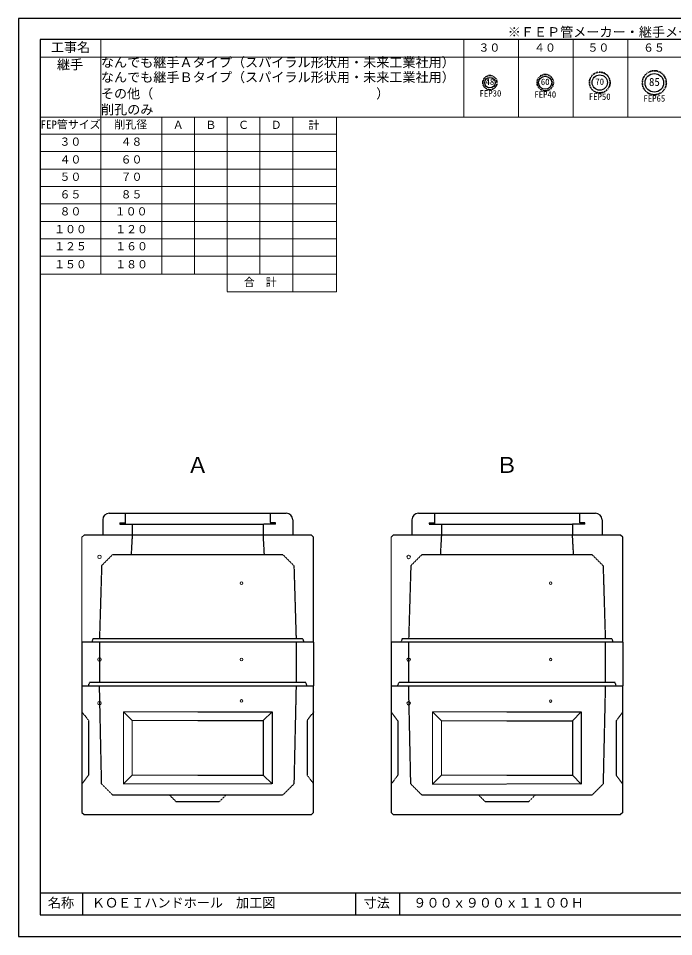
# Model space of a CAD drawing. Units: millimetres, scale not verified. Extents: x -297 to 298, y -210 to 210.
# Drawn here: x -297 to 2.9, y -210 to 210.5 of the extents above; entities that cross this region are included whole.
import ezdxf
from ezdxf.enums import TextEntityAlignment as Align

# ---------------------------------------------------------------- set-up
doc = ezdxf.new("R2010")
doc.units = ezdxf.units.MM
doc.linetypes.add('USER1', pattern=[12.95, 6.35, -3.175, 0.25, -3.175])
doc.linetypes.add('USER2', pattern=[4.7625, 3.175, -1.5875])
doc.layers.add('0-0', color=7, linetype='Continuous')
for name, color, linetype, lineweight in [('0-1_0', 9, 'Continuous', 25), ('0-2_dims', 7, 'Continuous', 18), ('0-3_pen1実線', 4, 'Continuous', 13), ('0-4_pen2実線', 3, 'Continuous', 13), ('0-5_pen3実線', 7, 'Continuous', 25), ('0-6_pen4実線', 7, 'Continuous', 25), ('0-7_pen2破線', 3, 'USER2', 25), ('0-8_鉄筋', 7, 'Continuous', 25), ('0-9_draw', 7, 'Continuous', 13)]:
    doc.layers.add(name, color=color, linetype=linetype, lineweight=lineweight)
doc.styles.add('ＭＳ ゴシック', font='')
doc.styles.get('ＭＳ ゴシック').set_extended_font_data('MS Gothic')

# ---------------------------------------------------------------- blocks, each defined once
blk = doc.blocks.new('部分図 1')
at = {"layer": '0-1_0'}
blk.add_lwpolyline([(0, 0), (11898, 0), (11898, 8410), (0, 8410)], close=True, dxfattribs=at)
at = {"layer": '0-2_dims'}
for p, q in [((755, 6066.2), (755, 8214.9)), ((4076.1, 7506.2), (4076.1, 8214.9)), ((4076.1, 7506.2), (4076.1, 8214.9)), ((4578.1, 7506.2), (4578.1, 8214.9)), ((5077.1, 7506.2), (5077.1, 8214.9)), ((5577.1, 7506.2), (5577.1, 8214.9)), ((200, 8055.2), (4076.1, 8055.2)), ((4076.1, 8055), (8075.1, 8055)), ((200, 7506.2), (4076.1, 7506.2)), ((1313, 6066.2), (1313, 7506.6)), ((1313, 6066.2), (1313, 7506.2)), ((1613, 6066.2), (1613, 7506.2)), ((1912, 5907.4), (1912, 7506.2)), ((2211, 6066.2), (2211, 7506.2)), ((2511, 5905.4), (2511, 7506.2)), ((8075.1, 7506.2), (4076.1, 7506.2)), ((200, 7348.4), (2913, 7348.4)), ((199.94, 7189.4), (2912.94, 7189.4)), ((199.94, 7027.6), (2912.94, 7027.6)), ((199.94, 6869.8), (2912.94, 6869.8)), ((199.94, 6710.8), (2912.94, 6710.8)), ((199.94, 6549.8), (2912.94, 6549.8)), ((199.94, 6389.8), (2912.94, 6389.8)), ((199.94, 6231), (2912.94, 6231)), ((2913, 6066.2), (2913, 5905.5)), ((1912, 5905.5), (2913, 5905.5))]:
    blk.add_line(p, q, dxfattribs=at)
blk.add_lwpolyline([(200, 6066.2), (2913, 6066.2), (2913, 7506.2), (200, 7506.2)], close=True, dxfattribs=at)
at = {"layer": '0-3_pen1実線'}
for p, q in [((2242, 3771.94), (2247.96, 3777.9)), ((5072, 3771.04), (5077.96, 3777))]:
    blk.add_line(p, q, dxfattribs=at)
at = {"layer": '0-4_pen2実線'}
for p, q in [((2354, 3789.9), (2354, 3777.9)), ((5184, 3789), (5184, 3777))]:
    blk.add_line(p, q, dxfattribs=at)
for centre, radius in [((742, 3478), 16), ((3572, 3477.1), 16), ((2042, 3238), 12), ((4872, 3237.1), 12), ((742, 2538), 16), ((2042, 2538), 12), ((3572, 2537.1), 16), ((4872, 2537.1), 12), ((742, 2138.3), 16), ((2042, 2158.3), 12), ((3572, 2137.4), 16), ((4872, 2157.4), 12)]:
    blk.add_circle(centre, radius, dxfattribs=at)
at = {"layer": '0-5_pen3実線'}
for p, q in [((832, 3877.9), (2452, 3877.9)), ((3662, 3877), (5282, 3877)), ((772, 3817.9), (772, 3677.9)), ((2512, 3817.9), (2512, 3677.9)), ((3602, 3817), (3602, 3677)), ((5342, 3817), (5342, 3677)), ((2682, 3678), (602, 3678)), ((2702, 3658), (2682, 3678)), ((2702, 2698), (2702, 3658)), ((5512, 3677.1), (3432, 3677.1)), ((5532, 3657.1), (5512, 3677.1)), ((5532, 2697.1), (5532, 3657.1)), ((582, 2698), (582, 2298)), ((2702, 2698), (582, 2698)), ((2702, 2698), (2702, 2298)), ((5532, 2697.1), (3412, 2697.1)), ((3412, 2697.1), (3412, 2297.1)), ((5532, 2697.1), (5532, 2297.1)), ((582, 2298), (2702, 2298)), ((2702, 1138.3), (2702, 2298.3)), ((3412, 2297.1), (5532, 2297.1)), ((5532, 1137.4), (5532, 2297.4)), ((2322, 2058.3), (2242, 1978.3)), ((5152, 2057.4), (5072, 1977.4)), ((1642, 1478.3), (2242, 1478.3)), ((2242, 1478.3), (2322, 1398.3)), ((4472, 1477.4), (5072, 1477.4)), ((5072, 1477.4), (5152, 1397.4)), ((962, 1398.3), (2317.45, 1402.85)), ((3792, 1397.4), (5147.45, 1401.95)), ((602, 1118.3), (2682, 1118.3)), ((2702, 1138.3), (2682, 1118.3)), ((3432, 1117.4), (5512, 1117.4)), ((5532, 1137.4), (5512, 1117.4)), ((586, 400), (586, 200)), ((3488, 400), (3488, 200))]:
    blk.add_line(p, q, dxfattribs=at)
for points in [[(582, 2298.3), (582, 1138.3), (602, 1118.3)], [(3412, 2297.4), (3412, 1137.4), (3432, 1117.4)], [(1642, 2058.3), (2322, 2058.3), (2322, 1398.3)], [(4472, 2057.4), (5152, 2057.4), (5152, 1397.4)], [(1642, 1978.3), (2242, 1978.3), (2242, 1478.3)], [(4472, 1977.4), (5072, 1977.4), (5072, 1477.4)]]:
    blk.add_lwpolyline(points, dxfattribs=at)
for centre, start, end in [((832, 3817.9), 90, 180), ((2452, 3817.9), 0, 90), ((3662, 3817), 90, 180), ((5282, 3817), 0, 90)]:
    blk.add_arc(centre, 60, start, end, dxfattribs=at)
at = {"layer": '0-6_pen4実線'}
for p, q in [((200, 400), (11709, 400)), ((3085.3, 400), (3085.3, 200))]:
    blk.add_line(p, q, dxfattribs=at)
blk.add_lwpolyline([(200, 200), (11709, 200), (11709, 8215), (200, 8215)], close=True, dxfattribs=at)
at = {"layer": '0-7_pen2破線'}
for p, q in [((978, 3877.9), (978, 3777.9)), ((2306, 3877.9), (2306, 3789.9)), ((3808, 3877), (3808, 3777)), ((5136, 3877), (5136, 3789)), ((930, 3789.9), (978, 3789.9)), ((930, 3789.9), (930, 3777.9)), ((2354, 3789.9), (2306, 3789.9)), ((3760, 3789), (3808, 3789)), ((3760, 3789), (3760, 3777)), ((5184, 3789), (5136, 3789)), ((930, 3777.9), (2242, 3777.9)), ((1042, 3777.9), (1042, 3677.9)), ((2354, 3777.9), (2242, 3777.9)), ((2242, 3777.9), (2242, 3677.9)), ((3760, 3777), (5072, 3777)), ((3872, 3777), (3872, 3677)), ((5184, 3777), (5072, 3777)), ((5072, 3777), (5072, 3677)), ((1042, 3678), (1032, 3498)), ((2252, 3498), (2242, 3678)), ((3872, 3677.1), (3862, 3497.1)), ((5082, 3497.1), (5072, 3677.1)), ((762, 3398), (862, 3498)), ((1642, 3498), (862, 3498)), ((2422, 3498), (1642, 3498)), ((2422, 3498), (2522, 3398)), ((3592, 3397.1), (3692, 3497.1)), ((4472, 3497.1), (3692, 3497.1)), ((5252, 3497.1), (4472, 3497.1)), ((5252, 3497.1), (5352, 3397.1)), ((762, 3398), (742, 2728)), ((2522, 3398), (2542, 2728)), ((3592, 3397.1), (3572, 2727.1)), ((5352, 3397.1), (5372, 2727.1)), ((682, 2728), (672, 2698)), ((1642, 2728), (682, 2728)), ((742, 2698), (742, 2328)), ((2602, 2728), (1642, 2728)), ((2542, 2698), (2542, 2328)), ((2602, 2728), (2612, 2698)), ((3512, 2727.1), (3502, 2697.1)), ((4472, 2727.1), (3512, 2727.1)), ((3572, 2697.1), (3572, 2327.1)), ((5432, 2727.1), (4472, 2727.1)), ((5372, 2697.1), (5372, 2327.1)), ((5432, 2727.1), (5442, 2697.1)), ((642, 2298), (652, 2328)), ((1642, 2328), (652, 2328)), ((2632, 2328), (1642, 2328)), ((2642, 2298), (2632, 2328)), ((3472, 2297.1), (3482, 2327.1)), ((4472, 2327.1), (3482, 2327.1)), ((5462, 2327.1), (4472, 2327.1)), ((5472, 2297.1), (5462, 2327.1)), ((582, 2058.3), (642, 1978.3)), ((2702, 2058.3), (2642, 1978.3)), ((3412, 2057.4), (3472, 1977.4)), ((5532, 2057.4), (5472, 1977.4)), ((642, 1978.3), (642, 1478.3)), ((2642, 1978.3), (2642, 1478.3)), ((3472, 1977.4), (3472, 1477.4)), ((5472, 1977.4), (5472, 1477.4)), ((642, 1478.3), (582, 1398.3)), ((2642, 1478.3), (2702, 1398.3)), ((3472, 1477.4), (3412, 1397.4)), ((5472, 1477.4), (5532, 1397.4)), ((862, 1298.3), (2422, 1298.3)), ((1442, 1238.3), (1382, 1298.3)), ((3692, 1297.4), (5252, 1297.4)), ((4272, 1237.4), (4212, 1297.4))]:
    blk.add_line(p, q, dxfattribs=at)
for points in [[(862, 1298.3), (762, 1398.3), (742.65, 2298.3)], [(2542, 2298.3), (2522, 1398.3), (2422, 1298.3)], [(3692, 1297.4), (3592, 1397.4), (3572.65, 2297.4)], [(5372, 2297.4), (5352, 1397.4), (5252, 1297.4)], [(1442, 1238.3), (1842, 1238.3), (1902, 1298.3)], [(4272, 1237.4), (4672, 1237.4), (4732, 1297.4)]]:
    blk.add_lwpolyline(points, dxfattribs=at)
at = {"layer": '0-8_鉄筋', "color": 1, "linetype": 'USER1', "lineweight": 35}
for centre, radius in [((5321.2, 7822.4), 95), ((5821, 7820.3), 110), ((4316.2, 7821.4), 65), ((4822.2, 7821.3), 75)]:
    blk.add_circle(centre, radius, dxfattribs=at)
at = {"layer": '0-8_鉄筋', "color": 1}
for centre, radius in [((4316.2, 7821.4), 48), ((4822.2, 7820.4), 60), ((5321.2, 7822.4), 70), ((5821.2, 7819.4), 85)]:
    blk.add_circle(centre, radius, dxfattribs=at)
at = {"layer": '0-9_draw'}
for p, q in [((582, 3658), (602, 3678)), ((582, 3658), (582, 2698)), ((3412, 3657.1), (3432, 3677.1)), ((3412, 3657.1), (3412, 2697.1)), ((962, 2058.3), (962, 1398.3)), ((962, 2058.3), (1042, 1978.3)), ((962, 2058.3), (1642, 2058.3)), ((3792, 2057.4), (3792, 1397.4)), ((3792, 2057.4), (3872, 1977.4)), ((3792, 2057.4), (4472, 2057.4)), ((1042, 1978.3), (1042, 1478.3)), ((1042, 1978.3), (1642, 1978.3)), ((3872, 1977.4), (3872, 1477.4)), ((3872, 1977.4), (4472, 1977.4)), ((1042, 1478.3), (962, 1398.3)), ((1042, 1478.3), (1642, 1478.3)), ((3872, 1477.4), (3792, 1397.4)), ((3872, 1477.4), (4472, 1477.4))]:
    blk.add_line(p, q, dxfattribs=at)
at = {"layer": '0-2_dims', "style": 'ＭＳ ゴシック'}
for s, height, p in [('※ＦＥＰ管メーカー・継手メーカーに依り、削孔径は異なります。', 87.98, (4478.92, 8214.83)), ('工事名', 87.98, (297, 8074.9)), ('３０', 73.31, (4211.1, 8082.9)), ('４０', 73.31, (4720.1, 8082.9)), ('５０', 73.31, (5209.1, 8082.9)), ('６５', 73.31, (5718.1, 8082.9)), ('継手', 87.98, (353, 7916.9)), ('なんでも継手Ａタイプ（スパイラル形状用・未来工業社用）\u3000\u3000', 87.98, (755, 7936.9)), ('なんでも継手Ｂタイプ（スパイラル形状用・未来工業社用）\u3000\u3000', 87.98, (755, 7800.9)), ('その他（\u3000\u3000\u3000\u3000\u3000\u3000\u3000\u3000\u3000\u3000\u3000\u3000\u3000\u3000\u3000\u3000\u3000）', 87.98, (755, 7650.9)), ('削孔のみ', 87.98, (756, 7504.9)), ('FEP管サイズ', 73.31, (203, 7379.3)), ('削孔径', 73.31, (879, 7379.3)), ('Ａ', 73.31, (1413, 7375.3)), ('Ｂ', 73.31, (1712, 7375.3)), ('Ｃ', 73.31, (2011, 7375.3)), ('Ｄ', 73.31, (2310, 7375.3)), ('計', 73.31, (2655, 7375.3)), ('３０', 73.31, (376, 7221.3)), ('４８', 73.31, (935, 7221.3)), ('４０', 73.31, (376.9, 7058.3)), ('６０', 73.31, (935.9, 7058.3)), ('５０', 73.31, (376.9, 6899.9)), ('７０', 73.31, (935.9, 6899.9)), ('６５', 73.31, (376.9, 6738.9)), ('８５', 73.31, (935.9, 6738.9)), ('８０', 73.31, (377, 6582.9)), ('１００', 73.31, (882, 6582.9)), ('１００', 73.31, (326.9, 6419.9)), ('１２０', 73.31, (885.9, 6419.9)), ('１２５', 73.31, (326.9, 6263.5)), ('１６０', 73.31, (885.9, 6263.5)), ('１５０', 73.31, (326.9, 6098.5)), ('１８０', 73.31, (885.9, 6098.5)), ('合\u3000計', 73.31, (2063, 5935.3))]:
    blk.add_text(s, height=height, dxfattribs=at).set_placement(p, align=Align.BOTTOM_LEFT)
at = {"layer": '0-5_pen3実線', "style": 'ＭＳ ゴシック'}
for s, p in [('名称', (270, 240)), ('ＫＯＥＩハンドホール\u3000加工図', (673, 240)), ('寸法', (3159.2, 240)), ('９００ｘ９００ｘ１１００Ｈ', (3615, 240))]:
    blk.add_text(s, height=87.98, dxfattribs=at).set_placement(p, align=Align.BOTTOM_LEFT)
at = {"layer": '0-8_鉄筋', "style": 'ＭＳ ゴシック'}
for s, height, p in [('48', 58.65, (4276, 7782.3)), ('60', 58.65, (4782, 7781.3)), ('70', 58.65, (5281, 7783.3)), ('85', 73.31, (5772, 7769.1)), ('FEP30', 58.65, (4221.2, 7676.4)), ('FEP40', 58.65, (4723, 7666.2)), ('FEP50', 58.65, (5221.4, 7646)), ('FEP65', 58.65, (5721.6, 7630.3)), ('Ａ', 146.6, (1541.87, 4202.4)), ('Ｂ', 146.6, (4370.87, 4202.4))]:
    blk.add_text(s, height=height, dxfattribs=at).set_placement(p, align=Align.BOTTOM_LEFT)

msp = doc.modelspace()

# ---------------------------------------------------------------- block references
at = {"layer": '0-0', "xscale": 0.05, "yscale": 0.05}
msp.add_blockref('部分図 1', (-297, -210), dxfattribs=at)

doc.saveas('drawing.dxf')
